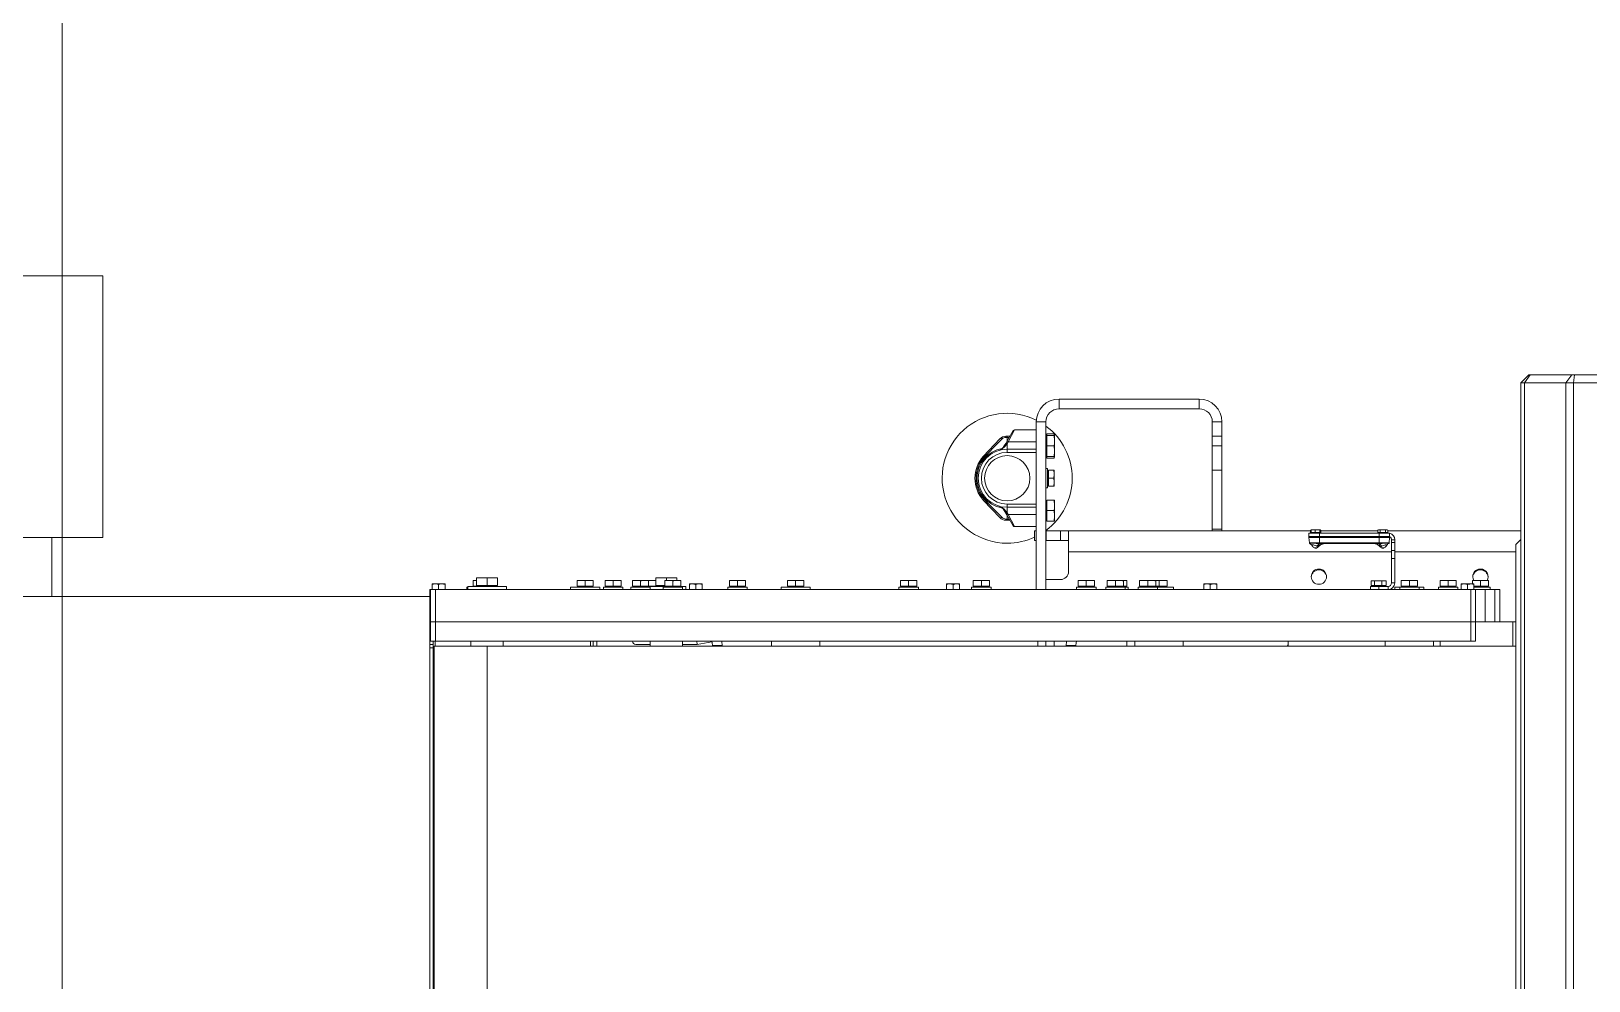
# Model space of a CAD drawing. Header units: millimetres. Extents: x -187347 to 135007, y -6415 to 292048.
# Drawn here: x -56959 to -55995, y 21871 to 22459 of the extents above; entities that cross this region are included whole.
import ezdxf

# ---------------------------------------------------------------- set-up
doc = ezdxf.new("R2010")
doc.units = ezdxf.units.MM
doc.header["$LTSCALE"] = 100
doc.linetypes.add('Z_LINE-CNTR', pattern=[17, 12, -2, 1, -2])
doc.layers.get('0').update_dxf_attribs({"lineweight": 18})
doc.layers.add('Layout Kromeka', color=1, linetype='Continuous', lineweight=5)
doc.layers.add('S-GRID', color=7, linetype='Continuous', lineweight=5)
doc.layers.add('Layout Multivac', color=2, linetype='Continuous')

# ---------------------------------------------------------------- blocks, each defined once
blk = doc.blocks.new('I319 MD_left to right')
at = {"color": 0, "linetype": 'Continuous', "lineweight": 18}
for p, q in [((1828.77, 2855.02), (1823.77, 2850.02)), ((1826.11, 2850.02), (1829.65, 2855.02)), ((1828.77, 2855.02), (1829.65, 2855.02)), ((1829.65, 2855.02), (1855.27, 2855.02)), ((1851.74, 2850.02), (1855.27, 2855.02)), ((1855.27, 2855.02), (1857.03, 2855.02)), ((1856.43, 2850.02), (1857.03, 2855.02)), ((1857.03, 2855.02), (1998.41, 2855.02)), ((1823.77, 1945.02), (1823.77, 2850.02)), ((1826.11, 2850.02), (1823.77, 2850.02)), ((1826.11, 2850.02), (1826.11, 1945.02)), ((1851.74, 2850.02), (1826.11, 2850.02)), ((1856.43, 2850.02), (1851.74, 2850.02)), ((1851.74, 1945.02), (1851.74, 2850.02)), ((1856.43, 2850.02), (1856.43, 1945.02)), ((1997.8, 2850.02), (1856.43, 2850.02)), ((1537.87, 2834.04), (1537.87, 2840.04)), ((1537.87, 2840.04), (1624.67, 2840.04)), ((1624.67, 2834.04), (1624.67, 2840.04)), ((1529.77, 2825.94), (1523.77, 2825.94)), ((1523.77, 2722.04), (1523.77, 2825.94)), ((1529.77, 2722.04), (1529.77, 2825.94)), ((1537.87, 2834.04), (1624.67, 2834.04)), ((1632.77, 2825.94), (1638.77, 2825.94)), ((1632.77, 2825.94), (1632.77, 2817.04)), ((1638.77, 2825.94), (1638.77, 2817.04)), ((1505.77, 2816.33), (1504.89, 2816.33)), ((1504.93, 2817.04), (1505.77, 2817.04)), ((1505.58, 2813.79), (1509.48, 2820.54)), ((1505.77, 2816.33), (1505.77, 2817.04)), ((1505.77, 2817.04), (1507.46, 2817.04)), ((1505.77, 2814.11), (1505.77, 2816.33)), ((1507.05, 2816.33), (1505.77, 2816.33)), ((1510.35, 2821.04), (1506.45, 2813.54)), ((1523.77, 2821.04), (1510.35, 2821.04)), ((1530.37, 2816.86), (1529.77, 2816.86)), ((1530.37, 2817.54), (1530.37, 2818.55)), ((1534.8, 2818.55), (1530.37, 2818.55)), ((1530.37, 2811.04), (1530.37, 2817.54)), ((1534.8, 2817.54), (1530.37, 2817.54)), ((1535.07, 2817.54), (1534.8, 2818.55)), ((1534.8, 2818.55), (1534.94, 2817.54)), ((1534.8, 2817.54), (1535.07, 2814.29)), ((1535.07, 2817.54), (1534.8, 2817.54)), ((1535.07, 2814.29), (1535.07, 2817.54)), ((1632.77, 2817.04), (1638.77, 2817.04)), ((1632.77, 2811.04), (1632.77, 2817.04)), ((1638.77, 2817.04), (1638.77, 2811.04)), ((1491.2, 2804.75), (1501.29, 2815.47)), ((1503.97, 2811), (1504.9, 2812.61)), ((1505.77, 2812.53), (1504.82, 2811.15)), ((1504.9, 2812.61), (1505.58, 2813.79)), ((1506.45, 2813.54), (1505.77, 2812.53)), ((1505.77, 2809.04), (1505.77, 2812.53)), ((1505.77, 2809.04), (1505.77, 2807.04)), ((1505.77, 2809.04), (1523.77, 2809.04)), ((1523.77, 2807.04), (1505.77, 2807.04)), ((1506.45, 2813.54), (1523.77, 2813.54)), ((1534.8, 2811.04), (1530.37, 2811.04)), ((1530.37, 2804.54), (1530.37, 2811.04)), ((1534.8, 2811.04), (1535.07, 2807.79)), ((1535.07, 2807.79), (1534.8, 2804.54)), ((1535.07, 2807.79), (1535.07, 2814.29)), ((1535.07, 2804.54), (1535.07, 2807.79)), ((1638.77, 2811.04), (1632.77, 2811.04)), ((1632.77, 2796.04), (1632.77, 2811.04)), ((1638.77, 2796.04), (1638.77, 2811.04)), ((1491.72, 2804.26), (1491.2, 2804.75)), ((1529.77, 2805.23), (1530.37, 2805.23)), ((1530.77, 2797.04), (1529.77, 2797.04)), ((1530.37, 2803.54), (1530.37, 2804.54)), ((1534.8, 2804.54), (1530.37, 2804.54)), ((1534.8, 2803.54), (1530.37, 2803.54)), ((1530.77, 2797.04), (1530.77, 2785.04)), ((1534.8, 2803.54), (1535.07, 2804.54)), ((1534.94, 2804.54), (1534.8, 2803.54)), ((1534.8, 2804.54), (1535.07, 2804.54)), ((1531.37, 2795.48), (1530.77, 2795.48)), ((1534.56, 2796.04), (1531.37, 2796.04)), ((1531.37, 2791.04), (1531.37, 2796.04)), ((1534.56, 2791.04), (1531.37, 2791.04)), ((1531.37, 2786.04), (1531.37, 2791.04)), ((1534.56, 2796.04), (1534.77, 2793.54)), ((1534.77, 2796.04), (1534.56, 2796.04)), ((1534.77, 2793.54), (1534.56, 2791.04)), ((1534.56, 2791.04), (1534.77, 2788.54)), ((1534.77, 2788.54), (1534.56, 2786.04)), ((1534.77, 2793.54), (1534.77, 2796.04)), ((1534.77, 2788.54), (1534.77, 2793.54)), ((1534.77, 2786.04), (1534.77, 2788.54)), ((1632.77, 2796.04), (1638.77, 2796.04)), ((1632.77, 2759.54), (1632.77, 2796.04)), ((1638.77, 2759.54), (1638.77, 2796.04)), ((1491.72, 2777.83), (1491.2, 2777.34)), ((1529.77, 2785.04), (1530.77, 2785.04)), ((1530.37, 2771.04), (1530.37, 2777.54)), ((1534.8, 2777.54), (1530.37, 2777.54)), ((1530.77, 2786.6), (1531.37, 2786.6)), ((1534.56, 2786.04), (1531.37, 2786.04)), ((1534.56, 2786.04), (1534.77, 2786.04)), ((1534.8, 2777.54), (1535.07, 2774.29)), ((1535.07, 2777.54), (1534.8, 2777.54)), ((1535.07, 2774.29), (1535.07, 2777.54)), ((1501.29, 2766.62), (1491.2, 2777.34)), ((1504.9, 2769.47), (1503.97, 2771.08)), ((1504.82, 2770.94), (1505.77, 2769.55)), ((1505.58, 2768.29), (1504.9, 2769.47)), ((1509.48, 2761.54), (1505.58, 2768.29)), ((1505.77, 2775.04), (1523.77, 2775.04)), ((1505.77, 2773.04), (1505.77, 2775.04)), ((1523.77, 2773.04), (1505.77, 2773.04)), ((1505.77, 2769.55), (1505.77, 2773.04)), ((1505.77, 2769.55), (1506.45, 2768.54)), ((1505.77, 2767.97), (1505.77, 2765.76)), ((1523.77, 2768.54), (1506.45, 2768.54)), ((1506.45, 2768.54), (1510.35, 2761.04)), ((1530.37, 2776.86), (1529.77, 2776.86)), ((1534.8, 2771.04), (1530.37, 2771.04)), ((1530.37, 2764.54), (1530.37, 2771.04)), ((1534.8, 2771.04), (1535.07, 2767.79)), ((1535.07, 2767.79), (1535.07, 2774.29)), ((1504.89, 2765.76), (1505.77, 2765.76)), ((1505.77, 2765.04), (1504.93, 2765.04)), ((1505.77, 2765.76), (1505.77, 2765.04)), ((1505.77, 2765.76), (1507.05, 2765.76)), ((1507.46, 2765.04), (1505.77, 2765.04)), ((1510.35, 2761.04), (1523.77, 2761.04)), ((1522.77, 2758.54), (1522.77, 2752.54)), ((1522.77, 2758.54), (1523.77, 2758.54)), ((1529.77, 2765.23), (1530.37, 2765.23)), ((1529.77, 2758.54), (1529.97, 2758.54)), ((1529.97, 2758.54), (1529.97, 2752.54)), ((1529.97, 2758.54), (1538.77, 2758.54)), ((1534.8, 2764.54), (1530.37, 2764.54)), ((1535.07, 2767.79), (1534.8, 2764.54)), ((1534.8, 2764.54), (1535.07, 2764.54)), ((1535.07, 2764.54), (1535.07, 2767.79)), ((1538.77, 2758.54), (1538.77, 2752.54)), ((1538.77, 2758.54), (1543.77, 2758.54)), ((1543.77, 2758.54), (1693.65, 2758.54)), ((1543.77, 2758.54), (1543.77, 2745.4)), ((1632.77, 2759.54), (1638.77, 2759.54)), ((1632.77, 2758.54), (1632.77, 2759.54)), ((1638.77, 2759.54), (1638.77, 2758.54)), ((1694.07, 2759.04), (1693.64, 2758.93)), ((1693.65, 2758.93), (1693.99, 2758.98)), ((1693.65, 2758.93), (1693.65, 2757.44)), ((1693.92, 2758.93), (1695.21, 2759.04)), ((1694.08, 2759.04), (1693.92, 2758.93)), ((1693.92, 2758.93), (1693.92, 2757.44)), ((1695.21, 2759.04), (1694.07, 2759.04)), ((1695.21, 2759.04), (1696.5, 2758.93)), ((1697.95, 2759.04), (1695.21, 2759.04)), ((1696.5, 2758.93), (1696.5, 2757.44)), ((1697.95, 2759.04), (1699.4, 2758.93)), ((1699.56, 2759.04), (1697.95, 2759.04)), ((1699.4, 2758.93), (1699.56, 2759.04)), ((1699.4, 2758.93), (1699.4, 2757.44)), ((1699.56, 2759.04), (1699.72, 2758.93)), ((1700, 2758.93), (1699.57, 2759.04)), ((1699.72, 2758.93), (1699.72, 2757.44)), ((1699.99, 2758.93), (1699.99, 2757.44)), ((1699.99, 2758.54), (1735.15, 2758.54)), ((1735.57, 2759.04), (1735.14, 2758.93)), ((1735.15, 2758.93), (1735.97, 2759.04)), ((1735.15, 2758.93), (1735.15, 2757.44)), ((1735.97, 2759.04), (1735.57, 2759.04)), ((1735.97, 2759.04), (1736.79, 2758.93)), ((1738.38, 2759.04), (1735.97, 2759.04)), ((1736.79, 2758.93), (1736.79, 2757.44)), ((1738.38, 2759.04), (1739.97, 2758.93)), ((1740.73, 2759.04), (1738.38, 2759.04)), ((1739.97, 2758.93), (1740.73, 2759.04)), ((1739.97, 2758.93), (1739.97, 2757.44)), ((1740.73, 2759.04), (1741.49, 2758.93)), ((1741.07, 2759.04), (1740.73, 2759.04)), ((1741.5, 2758.93), (1741.07, 2759.04)), ((1741.49, 2758.93), (1741.49, 2757.44)), ((1741.49, 2758.54), (1823.77, 2758.54)), ((1522.77, 2752.54), (1523.77, 2752.54)), ((1529.77, 2752.54), (1529.97, 2752.54)), ((1529.97, 2752.54), (1538.77, 2752.54)), ((1538.77, 2752.54), (1543.77, 2752.54)), ((1692.57, 2755.04), (1692.57, 2757.04)), ((1692.57, 2757.04), (1699.07, 2757.04)), ((1692.57, 2754.54), (1692.57, 2755.04)), ((1699.07, 2755.04), (1692.57, 2755.04)), ((1699.07, 2754.54), (1692.57, 2754.54)), ((1699.07, 2754.32), (1692.59, 2754.32)), ((1692.88, 2751), (1692.59, 2754.32)), ((1692.88, 2751), (1699.07, 2751)), ((1693.26, 2750.55), (1693.16, 2750.59)), ((1693.92, 2757.44), (1693.65, 2757.44)), ((1696.5, 2757.44), (1693.92, 2757.44)), ((1694.54, 2757.44), (1694.54, 2757.04)), ((1699.4, 2757.44), (1696.5, 2757.44)), ((1698.58, 2748.73), (1698.34, 2748.73)), ((1699.07, 2757.04), (1699.07, 2755.04)), ((1736.07, 2757.04), (1699.07, 2757.04)), ((1699.07, 2754.54), (1699.07, 2755.04)), ((1736.07, 2755.04), (1699.07, 2755.04)), ((1699.07, 2754.54), (1699.07, 2754.32)), ((1736.07, 2754.54), (1699.07, 2754.54)), ((1736.07, 2754.32), (1699.07, 2754.32)), ((1699.07, 2751), (1699.07, 2754.32)), ((1699.07, 2751), (1736.07, 2751)), ((1699.07, 2751), (1699.07, 2750.59)), ((1699.11, 2757.04), (1699.11, 2757.44)), ((1699.72, 2757.44), (1699.4, 2757.44)), ((1699.99, 2757.44), (1699.72, 2757.44)), ((1733.48, 2750.54), (1701.66, 2750.54)), ((1736.79, 2757.44), (1735.15, 2757.44)), ((1736.04, 2757.44), (1736.04, 2757.04)), ((1736.07, 2755.04), (1736.07, 2757.04)), ((1736.07, 2757.04), (1742.57, 2757.04)), ((1736.07, 2754.54), (1736.07, 2755.04)), ((1742.57, 2755.04), (1736.07, 2755.04)), ((1736.07, 2754.54), (1736.07, 2754.32)), ((1742.57, 2754.54), (1736.07, 2754.54)), ((1742.55, 2754.32), (1736.07, 2754.32)), ((1736.07, 2754.32), (1736.07, 2751)), ((1736.07, 2751), (1742.26, 2751)), ((1736.07, 2751), (1736.07, 2750.59)), ((1736.8, 2748.73), (1736.56, 2748.73)), ((1739.97, 2757.44), (1736.79, 2757.44)), ((1741.49, 2757.44), (1739.97, 2757.44)), ((1740.61, 2757.04), (1740.61, 2757.44)), ((1742.55, 2754.32), (1742.26, 2751)), ((1742.57, 2757.04), (1742.57, 2755.04)), ((1742.57, 2754.54), (1742.57, 2755.04)), ((1743.77, 2752.84), (1745.77, 2752.84)), ((1743.77, 2752.84), (1743.77, 2751.24)), ((1743.77, 2751.24), (1745.77, 2751.24)), ((1743.77, 2746.24), (1743.77, 2751.24)), ((1745.77, 2752.84), (1745.77, 2751.24)), ((1745.77, 2751.24), (1745.77, 2746.24)), ((1823.77, 2753.02), (1820.77, 2750.02)), ((1820.77, 2130.02), (1820.77, 2750.02)), ((1543.77, 2745.4), (1543.77, 2733.24)), ((1543.77, 2745.4), (1743.77, 2745.4)), ((1696.2, 2747.9), (1696.45, 2747.81)), ((1696.2, 2747.9), (1697.44, 2747.9)), ((1696.45, 2747.81), (1697.19, 2747.81)), ((1697.19, 2747.81), (1697.44, 2747.9)), ((1737.7, 2747.9), (1737.95, 2747.81)), ((1737.7, 2747.9), (1738.32, 2747.9)), ((1737.95, 2747.81), (1738.32, 2747.81)), ((1738.32, 2747.9), (1738.94, 2747.9)), ((1738.32, 2747.81), (1738.69, 2747.81)), ((1738.69, 2747.81), (1738.94, 2747.9)), ((1745.77, 2746.24), (1743.77, 2746.24)), ((1743.77, 2741.24), (1743.77, 2746.24)), ((1745.77, 2741.24), (1743.77, 2741.24)), ((1743.77, 2741.24), (1743.77, 2726.24)), ((1745.77, 2746.24), (1745.77, 2741.24)), ((1745.77, 2745.4), (1820.77, 2745.4)), ((1745.77, 2726.24), (1745.77, 2741.24)), ((1177.27, 2729.07), (1180.52, 2729.34)), ((1177.27, 2729.34), (1177.27, 2729.07)), ((1180.52, 2729.34), (1177.27, 2729.34)), ((1180.52, 2729.34), (1183.77, 2729.07)), ((1187.02, 2729.34), (1180.52, 2729.34)), ((1183.77, 2729.07), (1187.02, 2729.34)), ((1187.02, 2729.34), (1190.27, 2729.07)), ((1190.27, 2729.34), (1187.02, 2729.34)), ((1190.27, 2729.07), (1190.27, 2729.34)), ((1288.27, 2729.07), (1291.52, 2729.34)), ((1288.27, 2729.34), (1288.27, 2729.07)), ((1291.52, 2729.34), (1288.27, 2729.34)), ((1291.52, 2729.34), (1294.77, 2729.07)), ((1298.02, 2729.34), (1291.52, 2729.34)), ((1294.77, 2729.07), (1298.02, 2729.34)), ((1298.02, 2729.34), (1301.27, 2729.07)), ((1301.27, 2729.34), (1298.02, 2729.34)), ((1301.27, 2729.07), (1301.27, 2729.34)), ((1148.35, 2722.04), (1148.77, 2722.04)), ((1148.35, 2720.04), (1148.35, 2722.04)), ((1148.35, 2720.04), (1148.35, 2702.04)), ((1148.77, 2720.04), (1148.35, 2720.04)), ((1148.77, 2702.04), (1148.77, 2722.04)), ((1148.77, 2722.04), (1151.77, 2722.04)), ((1149.77, 2725.18), (1149.77, 2725.54)), ((1151.77, 2725.54), (1149.77, 2725.54)), ((1149.77, 2722.19), (1149.77, 2725.18)), ((1153.77, 2722.19), (1149.77, 2722.19)), ((1150.33, 2722.19), (1150.33, 2722.04)), ((1153.77, 2725.18), (1151.77, 2725.54)), ((1155.77, 2725.54), (1151.77, 2725.54)), ((1151.77, 2722.04), (1151.77, 2702.04)), ((1792.77, 2722.04), (1151.77, 2722.04)), ((1153.77, 2722.19), (1153.77, 2725.18)), ((1157.77, 2722.19), (1153.77, 2722.19)), ((1157.77, 2725.18), (1155.77, 2725.54)), ((1157.77, 2725.54), (1155.77, 2725.54)), ((1157.21, 2722.04), (1157.21, 2722.19)), ((1157.77, 2725.54), (1157.77, 2725.18)), ((1157.77, 2722.19), (1157.77, 2725.18)), ((1171.19, 2723.64), (1171.19, 2722.04)), ((1171.77, 2723.64), (1171.19, 2723.64)), ((1171.77, 2724.04), (1171.77, 2722.04)), ((1195.77, 2724.04), (1171.77, 2724.04)), ((1175.19, 2727.64), (1175.19, 2727.43)), ((1177.27, 2727.64), (1175.19, 2727.64)), ((1175.19, 2727.43), (1177.27, 2727.61)), ((1175.19, 2727.43), (1175.19, 2724.24)), ((1177.96, 2724.24), (1175.19, 2724.24)), ((1175.75, 2724.24), (1175.75, 2724.04)), ((1177.27, 2729.07), (1177.27, 2724.64)), ((1183.77, 2724.64), (1177.27, 2724.64)), ((1177.96, 2724.64), (1177.96, 2724.04)), ((1183.77, 2729.07), (1183.77, 2724.64)), ((1190.27, 2724.64), (1183.77, 2724.64)), ((1189.59, 2724.04), (1189.59, 2724.64)), ((1190.27, 2729.07), (1190.27, 2724.64)), ((1195.77, 2722.04), (1195.77, 2724.04)), ((1235.47, 2723.64), (1235.47, 2722.04)), ((1253.47, 2723.64), (1235.47, 2723.64)), ((1239.47, 2727.43), (1241.97, 2727.64)), ((1239.47, 2727.64), (1239.47, 2727.43)), ((1241.97, 2727.64), (1239.47, 2727.64)), ((1239.47, 2727.43), (1239.47, 2724.24)), ((1244.47, 2724.24), (1239.47, 2724.24)), ((1240.03, 2724.24), (1240.03, 2723.64)), ((1241.97, 2727.64), (1244.47, 2727.43)), ((1246.97, 2727.64), (1241.97, 2727.64)), ((1244.47, 2727.43), (1246.97, 2727.64)), ((1244.47, 2727.43), (1244.47, 2724.24)), ((1249.47, 2724.24), (1244.47, 2724.24)), ((1246.97, 2727.64), (1249.47, 2727.43)), ((1249.47, 2727.64), (1246.97, 2727.64)), ((1248.91, 2723.64), (1248.91, 2724.24)), ((1249.47, 2727.43), (1249.47, 2727.64)), ((1249.47, 2727.43), (1249.47, 2724.24)), ((1253.47, 2722.04), (1253.47, 2723.64)), ((1255.77, 2723.64), (1255.77, 2722.04)), ((1255.77, 2723.64), (1267.77, 2723.64)), ((1256.77, 2727.43), (1259.27, 2727.64)), ((1256.77, 2727.64), (1256.77, 2727.43)), ((1259.27, 2727.64), (1256.77, 2727.64)), ((1256.77, 2727.43), (1256.77, 2724.24)), ((1261.77, 2724.24), (1256.77, 2724.24)), ((1257.33, 2724.24), (1257.33, 2723.64)), ((1259.27, 2727.64), (1261.77, 2727.43)), ((1264.27, 2727.64), (1259.27, 2727.64)), ((1261.77, 2727.43), (1264.27, 2727.64)), ((1261.77, 2727.43), (1261.77, 2724.24)), ((1266.77, 2724.24), (1261.77, 2724.24)), ((1264.27, 2727.64), (1266.77, 2727.43)), ((1266.77, 2727.64), (1264.27, 2727.64)), ((1266.21, 2723.64), (1266.21, 2724.24)), ((1266.77, 2727.43), (1266.77, 2727.64)), ((1266.77, 2727.43), (1266.77, 2724.24)), ((1267.77, 2722.04), (1267.77, 2723.64)), ((1272.77, 2723.64), (1272.77, 2722.04)), ((1272.77, 2723.64), (1284.77, 2723.64)), ((1273.77, 2727.43), (1276.27, 2727.64)), ((1273.77, 2727.64), (1273.77, 2727.43)), ((1276.27, 2727.64), (1273.77, 2727.64)), ((1273.77, 2727.43), (1273.77, 2724.24)), ((1278.77, 2724.24), (1273.77, 2724.24)), ((1274.33, 2724.24), (1274.33, 2723.64)), ((1276.27, 2727.64), (1278.77, 2727.43)), ((1281.27, 2727.64), (1276.27, 2727.64)), ((1278.77, 2727.43), (1278.77, 2724.24)), ((1283.77, 2724.24), (1278.77, 2724.24)), ((1281.27, 2727.64), (1283.77, 2727.43)), ((1283.77, 2727.64), (1281.27, 2727.64)), ((1283.21, 2723.64), (1283.21, 2724.24)), ((1294.33, 2724.04), (1283.21, 2724.04)), ((1283.77, 2727.43), (1286.27, 2727.64)), ((1286.27, 2727.64), (1283.77, 2727.64)), ((1283.77, 2727.43), (1283.77, 2727.64)), ((1283.77, 2727.43), (1283.77, 2724.24)), ((1288.77, 2724.24), (1283.77, 2724.24)), ((1284.33, 2724.24), (1284.33, 2724.04)), ((1284.77, 2722.04), (1284.77, 2723.64)), ((1286.27, 2727.64), (1288.27, 2727.48)), ((1288.27, 2727.64), (1286.27, 2727.64)), ((1288.27, 2729.07), (1288.27, 2724.64)), ((1293.77, 2724.64), (1288.27, 2724.64)), ((1288.77, 2724.64), (1288.77, 2724.24)), ((1288.96, 2724.24), (1288.77, 2724.24)), ((1288.96, 2724.64), (1288.96, 2724.04)), ((1292.77, 2723.64), (1292.77, 2722.04)), ((1292.77, 2723.64), (1304.77, 2723.64)), ((1293.77, 2727.43), (1296.27, 2727.64)), ((1293.77, 2727.64), (1293.77, 2727.43)), ((1296.27, 2727.64), (1293.77, 2727.64)), ((1293.77, 2727.43), (1293.77, 2724.24)), ((1298.77, 2724.24), (1293.77, 2724.24)), ((1294.33, 2724.24), (1294.33, 2723.64)), ((1294.77, 2729.07), (1294.77, 2727.64)), ((1296.27, 2727.64), (1298.77, 2727.43)), ((1301.27, 2727.64), (1296.27, 2727.64)), ((1298.77, 2727.43), (1298.77, 2724.24)), ((1303.77, 2724.24), (1298.77, 2724.24)), ((1301.27, 2729.07), (1301.27, 2727.64)), ((1301.27, 2727.64), (1303.77, 2727.43)), ((1303.77, 2727.64), (1301.27, 2727.64)), ((1303.21, 2723.64), (1303.21, 2724.24)), ((1306.77, 2724.04), (1303.21, 2724.04)), ((1303.77, 2727.43), (1303.77, 2727.64)), ((1303.77, 2727.43), (1303.77, 2724.24)), ((1304.77, 2722.04), (1304.77, 2723.64)), ((1306.77, 2722.04), (1306.77, 2724.04)), ((1309.02, 2725.18), (1309.02, 2725.54)), ((1309.02, 2725.54), (1311.02, 2725.54)), ((1309.02, 2722.19), (1309.02, 2725.18)), ((1313.02, 2722.19), (1309.02, 2722.19)), ((1309.58, 2722.19), (1309.58, 2722.04)), ((1315.02, 2725.54), (1311.02, 2725.54)), ((1313.02, 2722.19), (1313.02, 2725.18)), ((1317.02, 2722.19), (1313.02, 2722.19)), ((1317.02, 2725.18), (1315.02, 2725.54)), ((1317.02, 2725.54), (1315.02, 2725.54)), ((1316.46, 2722.04), (1316.46, 2722.19)), ((1317.02, 2725.54), (1317.02, 2725.18)), ((1317.02, 2722.19), (1317.02, 2725.18)), ((1332.77, 2723.64), (1332.77, 2722.04)), ((1332.77, 2723.64), (1344.77, 2723.64)), ((1333.77, 2727.43), (1336.27, 2727.64)), ((1333.77, 2727.64), (1333.77, 2727.43)), ((1336.27, 2727.64), (1333.77, 2727.64)), ((1333.77, 2727.43), (1333.77, 2724.24)), ((1338.77, 2724.24), (1333.77, 2724.24)), ((1334.33, 2724.24), (1334.33, 2723.64)), ((1341.27, 2727.64), (1336.27, 2727.64)), ((1336.27, 2727.64), (1338.77, 2727.43)), ((1338.77, 2727.43), (1341.27, 2727.64)), ((1338.77, 2727.43), (1338.77, 2724.24)), ((1343.77, 2724.24), (1338.77, 2724.24)), ((1341.27, 2727.64), (1343.77, 2727.43)), ((1343.77, 2727.64), (1341.27, 2727.64)), ((1343.21, 2723.64), (1343.21, 2724.24)), ((1343.77, 2727.43), (1343.77, 2727.64)), ((1343.77, 2727.43), (1343.77, 2724.24)), ((1344.77, 2722.04), (1344.77, 2723.64)), ((1365.77, 2723.64), (1365.77, 2722.04)), ((1383.77, 2723.64), (1365.77, 2723.64)), ((1369.77, 2727.43), (1372.27, 2727.64)), ((1369.77, 2727.64), (1369.77, 2727.43)), ((1372.27, 2727.64), (1369.77, 2727.64)), ((1369.77, 2727.43), (1369.77, 2724.24)), ((1374.77, 2724.24), (1369.77, 2724.24)), ((1370.33, 2724.24), (1370.33, 2723.64)), ((1377.27, 2727.64), (1372.27, 2727.64)), ((1372.27, 2727.64), (1374.77, 2727.43)), ((1374.77, 2727.43), (1377.27, 2727.64)), ((1374.77, 2727.43), (1374.77, 2724.24)), ((1379.77, 2724.24), (1374.77, 2724.24)), ((1377.27, 2727.64), (1379.77, 2727.43)), ((1379.77, 2727.64), (1377.27, 2727.64)), ((1379.21, 2723.64), (1379.21, 2724.24)), ((1379.77, 2727.43), (1379.77, 2727.64)), ((1379.77, 2727.43), (1379.77, 2724.24)), ((1383.77, 2722.04), (1383.77, 2723.64)), ((1438.77, 2723.64), (1438.77, 2722.04)), ((1438.77, 2723.64), (1450.77, 2723.64)), ((1439.77, 2727.43), (1442.27, 2727.64)), ((1439.77, 2727.64), (1439.77, 2727.43)), ((1442.27, 2727.64), (1439.77, 2727.64)), ((1439.77, 2727.43), (1439.77, 2724.24)), ((1444.77, 2724.24), (1439.77, 2724.24)), ((1440.33, 2724.24), (1440.33, 2723.64)), ((1442.27, 2727.64), (1444.77, 2727.43)), ((1447.27, 2727.64), (1442.27, 2727.64)), ((1444.77, 2727.43), (1447.27, 2727.64)), ((1444.77, 2727.43), (1444.77, 2724.24)), ((1449.77, 2724.24), (1444.77, 2724.24)), ((1447.27, 2727.64), (1449.77, 2727.43)), ((1449.77, 2727.64), (1447.27, 2727.64)), ((1449.21, 2723.64), (1449.21, 2724.24)), ((1449.77, 2727.43), (1449.77, 2727.64)), ((1449.77, 2727.43), (1449.77, 2724.24)), ((1450.77, 2722.04), (1450.77, 2723.64)), ((1468.27, 2725.18), (1468.27, 2725.54)), ((1470.27, 2725.54), (1468.27, 2725.54)), ((1468.27, 2722.19), (1468.27, 2725.18)), ((1472.27, 2722.19), (1468.27, 2722.19)), ((1468.83, 2722.19), (1468.83, 2722.04)), ((1472.27, 2725.18), (1470.27, 2725.54)), ((1474.27, 2725.54), (1470.27, 2725.54)), ((1472.27, 2722.19), (1472.27, 2725.18)), ((1476.27, 2722.19), (1472.27, 2722.19)), ((1476.27, 2725.54), (1474.27, 2725.54)), ((1475.71, 2722.04), (1475.71, 2722.19)), ((1476.27, 2725.54), (1476.27, 2725.18)), ((1476.27, 2722.19), (1476.27, 2725.18)), ((1483.77, 2723.64), (1483.77, 2722.04)), ((1483.77, 2723.64), (1495.77, 2723.64)), ((1484.77, 2727.43), (1487.27, 2727.64)), ((1484.77, 2727.64), (1484.77, 2727.43)), ((1487.27, 2727.64), (1484.77, 2727.64)), ((1484.77, 2727.43), (1484.77, 2724.24)), ((1489.77, 2724.24), (1484.77, 2724.24)), ((1485.33, 2724.24), (1485.33, 2723.64)), ((1487.27, 2727.64), (1489.77, 2727.43)), ((1492.27, 2727.64), (1487.27, 2727.64)), ((1489.77, 2727.43), (1492.27, 2727.64)), ((1489.77, 2727.43), (1489.77, 2724.24)), ((1494.77, 2724.24), (1489.77, 2724.24)), ((1492.27, 2727.64), (1494.77, 2727.43)), ((1494.77, 2727.64), (1492.27, 2727.64)), ((1494.21, 2723.64), (1494.21, 2724.24)), ((1494.77, 2727.43), (1494.77, 2727.64)), ((1494.77, 2727.43), (1494.77, 2724.24)), ((1495.77, 2722.04), (1495.77, 2723.64)), ((1538.77, 2728.26), (1529.97, 2728.26)), ((1548.77, 2723.64), (1548.77, 2722.04)), ((1548.77, 2723.64), (1560.77, 2723.64)), ((1549.77, 2727.43), (1552.27, 2727.64)), ((1549.77, 2727.64), (1549.77, 2727.43)), ((1552.27, 2727.64), (1549.77, 2727.64)), ((1549.77, 2727.43), (1549.77, 2724.24)), ((1554.77, 2724.24), (1549.77, 2724.24)), ((1550.33, 2724.24), (1550.33, 2723.64)), ((1552.27, 2727.64), (1554.77, 2727.43)), ((1557.27, 2727.64), (1552.27, 2727.64)), ((1554.77, 2727.43), (1557.27, 2727.64)), ((1554.77, 2727.43), (1554.77, 2724.24)), ((1559.77, 2724.24), (1554.77, 2724.24)), ((1557.27, 2727.64), (1559.77, 2727.43)), ((1559.77, 2727.64), (1557.27, 2727.64)), ((1559.21, 2723.64), (1559.21, 2724.24)), ((1559.77, 2727.43), (1559.77, 2727.64)), ((1559.77, 2727.43), (1559.77, 2724.24)), ((1560.77, 2722.04), (1560.77, 2723.64)), ((1566.77, 2723.64), (1566.77, 2722.04)), ((1566.77, 2723.64), (1578.77, 2723.64)), ((1567.77, 2727.43), (1570.27, 2727.64)), ((1567.77, 2727.64), (1567.77, 2727.43)), ((1570.27, 2727.64), (1567.77, 2727.64)), ((1567.77, 2727.43), (1567.77, 2724.24)), ((1572.77, 2724.24), (1567.77, 2724.24)), ((1568.33, 2724.24), (1568.33, 2723.64)), ((1570.27, 2727.64), (1572.77, 2727.43)), ((1575.27, 2727.64), (1570.27, 2727.64)), ((1572.77, 2727.43), (1575.27, 2727.64)), ((1572.77, 2727.43), (1572.77, 2724.24)), ((1577.77, 2724.24), (1572.77, 2724.24)), ((1577.77, 2727.64), (1575.27, 2727.64)), ((1577.21, 2723.64), (1577.21, 2724.24)), ((1577.77, 2727.43), (1577.77, 2727.64)), ((1577.77, 2727.6), (1579.77, 2727.43)), ((1577.77, 2727.43), (1577.77, 2724.24)), ((1579.77, 2724.24), (1577.77, 2724.24)), ((1579.77, 2727.64), (1577.79, 2727.64)), ((1578.77, 2722.04), (1578.77, 2723.64)), ((1578.77, 2723.64), (1580.77, 2723.64)), ((1579.21, 2723.64), (1579.21, 2724.24)), ((1579.77, 2727.43), (1579.77, 2727.64)), ((1579.77, 2727.43), (1579.77, 2724.24)), ((1580.77, 2722.04), (1580.77, 2723.64)), ((1586.77, 2723.64), (1586.77, 2722.04)), ((1586.77, 2723.64), (1598.77, 2723.64)), ((1587.77, 2727.43), (1590.27, 2727.64)), ((1587.77, 2727.64), (1587.77, 2727.43)), ((1590.27, 2727.64), (1587.77, 2727.64)), ((1587.77, 2727.43), (1587.77, 2724.24)), ((1592.77, 2724.24), (1587.77, 2724.24)), ((1588.33, 2724.24), (1588.33, 2723.64)), ((1590.27, 2727.64), (1592.77, 2727.43)), ((1595.27, 2727.64), (1590.27, 2727.64)), ((1592.77, 2727.43), (1595.27, 2727.64)), ((1592.77, 2727.43), (1592.77, 2724.24)), ((1597.77, 2724.24), (1592.77, 2724.24)), ((1597.77, 2727.64), (1595.27, 2727.64)), ((1597.21, 2723.64), (1597.21, 2724.24)), ((1602.27, 2727.64), (1597.76, 2727.64)), ((1597.77, 2727.43), (1597.77, 2727.64)), ((1597.77, 2727.6), (1599.77, 2727.43)), ((1597.77, 2727.43), (1597.77, 2724.24)), ((1599.77, 2724.24), (1597.77, 2724.24)), ((1598.77, 2722.04), (1598.77, 2723.64)), ((1608.77, 2723.64), (1598.77, 2723.64)), ((1599.77, 2727.43), (1602.27, 2727.64)), ((1599.77, 2727.43), (1599.77, 2724.24)), ((1604.77, 2724.24), (1599.77, 2724.24)), ((1602.27, 2727.64), (1604.77, 2727.43)), ((1604.77, 2727.64), (1602.27, 2727.64)), ((1604.21, 2723.64), (1604.21, 2724.24)), ((1604.77, 2727.43), (1604.77, 2727.64)), ((1604.77, 2727.43), (1604.77, 2724.24)), ((1608.77, 2722.04), (1608.77, 2723.64)), ((1627.52, 2725.18), (1627.52, 2725.54)), ((1629.52, 2725.54), (1627.52, 2725.54)), ((1627.52, 2722.19), (1627.52, 2725.18)), ((1631.52, 2722.19), (1627.52, 2722.19)), ((1628.08, 2722.19), (1628.08, 2722.04)), ((1631.52, 2725.18), (1629.52, 2725.54)), ((1633.52, 2725.54), (1629.52, 2725.54)), ((1631.52, 2722.19), (1631.52, 2725.18)), ((1635.52, 2722.19), (1631.52, 2722.19)), ((1635.52, 2725.54), (1633.52, 2725.54)), ((1634.96, 2722.04), (1634.96, 2722.19)), ((1635.52, 2725.54), (1635.52, 2725.18)), ((1635.52, 2722.19), (1635.52, 2725.18)), ((1730.77, 2722.04), (1730.77, 2724.04)), ((1730.77, 2724.04), (1735.77, 2724.04)), ((1731.16, 2727.38), (1731.16, 2724.54)), ((1733.18, 2724.54), (1731.16, 2724.54)), ((1731.77, 2727.54), (1731.32, 2727.42)), ((1731.77, 2727.54), (1732.17, 2727.54)), ((1732.17, 2727.54), (1733.18, 2727.38)), ((1732.17, 2727.54), (1735.49, 2727.54)), ((1732.33, 2724.54), (1732.33, 2724.04)), ((1733.18, 2727.38), (1735.49, 2727.54)), ((1733.18, 2727.38), (1733.18, 2724.54)), ((1737.79, 2724.54), (1733.18, 2724.54)), ((1735.49, 2727.54), (1737.79, 2727.38)), ((1735.49, 2727.54), (1739.08, 2727.54)), ((1735.77, 2724.04), (1735.77, 2722.04)), ((1735.77, 2724.04), (1741.57, 2724.04)), ((1737.79, 2727.38), (1739.08, 2727.54)), ((1737.79, 2727.38), (1737.79, 2724.54)), ((1740.38, 2724.54), (1737.79, 2724.54)), ((1739.08, 2727.54), (1740.38, 2727.38)), ((1739.77, 2727.54), (1739.08, 2727.54)), ((1739.21, 2724.04), (1739.21, 2724.54)), ((1740.22, 2727.42), (1739.77, 2727.54)), ((1740.38, 2727.38), (1740.2, 2727.41)), ((1740.38, 2727.38), (1740.38, 2724.54)), ((1741.57, 2724.04), (1741.57, 2722.04)), ((1743.77, 2726.24), (1745.77, 2726.24)), ((1745.77, 2723.64), (1745.77, 2722.04)), ((1748.77, 2723.64), (1745.77, 2723.64)), ((1748.77, 2723.64), (1748.77, 2722.04)), ((1748.77, 2723.64), (1760.77, 2723.64)), ((1749.77, 2727.43), (1752.27, 2727.64)), ((1749.77, 2727.64), (1749.77, 2727.43)), ((1752.27, 2727.64), (1749.77, 2727.64)), ((1749.77, 2727.43), (1749.77, 2724.24)), ((1754.77, 2724.24), (1749.77, 2724.24)), ((1750.33, 2724.24), (1750.33, 2723.64)), ((1752.27, 2727.64), (1754.77, 2727.43)), ((1757.27, 2727.64), (1752.27, 2727.64)), ((1754.77, 2727.43), (1757.27, 2727.64)), ((1754.77, 2727.43), (1754.77, 2724.24)), ((1759.77, 2724.24), (1754.77, 2724.24)), ((1757.27, 2727.64), (1759.77, 2727.43)), ((1759.77, 2727.64), (1757.27, 2727.64)), ((1759.21, 2723.64), (1759.21, 2724.24)), ((1759.77, 2727.43), (1759.77, 2727.64)), ((1759.77, 2727.43), (1759.77, 2724.24)), ((1760.77, 2722.04), (1760.77, 2723.64)), ((1763.77, 2723.64), (1760.77, 2723.64)), ((1763.77, 2722.04), (1763.77, 2723.64)), ((1772.77, 2723.64), (1772.77, 2722.04)), ((1772.77, 2723.64), (1784.77, 2723.64)), ((1773.77, 2727.43), (1776.27, 2727.64)), ((1773.77, 2727.64), (1773.77, 2727.43)), ((1776.27, 2727.64), (1773.77, 2727.64)), ((1773.77, 2727.43), (1773.77, 2724.24)), ((1778.77, 2724.24), (1773.77, 2724.24)), ((1774.33, 2724.24), (1774.33, 2723.64)), ((1776.27, 2727.64), (1778.77, 2727.43)), ((1781.27, 2727.64), (1776.27, 2727.64)), ((1778.77, 2727.43), (1781.27, 2727.64)), ((1778.77, 2727.43), (1778.77, 2724.24)), ((1783.77, 2724.24), (1778.77, 2724.24)), ((1781.27, 2727.64), (1783.77, 2727.43)), ((1783.77, 2727.64), (1781.27, 2727.64)), ((1783.21, 2723.64), (1783.21, 2724.24)), ((1783.77, 2727.43), (1783.77, 2727.64)), ((1783.77, 2727.43), (1783.77, 2724.24)), ((1784.77, 2722.04), (1784.77, 2723.64)), ((1786.77, 2725.18), (1786.77, 2725.54)), ((1788.77, 2725.54), (1786.77, 2725.54)), ((1786.77, 2722.19), (1786.77, 2725.18)), ((1790.77, 2722.19), (1786.77, 2722.19)), ((1787.33, 2722.19), (1787.33, 2722.04)), ((1790.77, 2725.18), (1788.77, 2725.54)), ((1792.77, 2725.54), (1788.77, 2725.54)), ((1790.77, 2722.19), (1790.77, 2725.18)), ((1794.77, 2722.19), (1790.77, 2722.19)), ((1794.77, 2725.18), (1792.77, 2725.54)), ((1792.77, 2725.54), (1794.77, 2725.54)), ((1792.77, 2702.04), (1792.77, 2722.04)), ((1792.77, 2722.04), (1795.77, 2722.04)), ((1793.77, 2727.43), (1796.27, 2727.64)), ((1793.77, 2727.64), (1793.77, 2727.43)), ((1796.27, 2727.64), (1793.77, 2727.64)), ((1793.77, 2727.43), (1793.77, 2725.54)), ((1794.21, 2722.04), (1794.21, 2722.19)), ((1794.77, 2725.54), (1794.77, 2725.18)), ((1794.77, 2722.19), (1794.77, 2725.18)), ((1798.77, 2724.24), (1794.77, 2724.24)), ((1794.77, 2723.64), (1804.77, 2723.64)), ((1795.77, 2722.04), (1795.77, 2702.04)), ((1795.77, 2722.04), (1801.77, 2722.04)), ((1796.27, 2727.64), (1798.77, 2727.43)), ((1801.27, 2727.64), (1796.27, 2727.64)), ((1798.77, 2727.43), (1801.27, 2727.64)), ((1798.77, 2727.43), (1798.77, 2724.24)), ((1803.77, 2724.24), (1798.77, 2724.24)), ((1801.27, 2727.64), (1803.77, 2727.43)), ((1803.77, 2727.64), (1801.27, 2727.64)), ((1801.77, 2722.04), (1801.77, 2702.04)), ((1807.77, 2722.04), (1801.77, 2722.04)), ((1803.21, 2723.64), (1803.21, 2724.24)), ((1803.77, 2727.43), (1803.77, 2727.64)), ((1803.77, 2727.43), (1803.77, 2724.24)), ((1804.77, 2722.04), (1804.77, 2723.64)), ((1807.77, 2702.04), (1807.77, 2722.04)), ((1807.77, 2722.04), (1810.77, 2722.04)), ((1810.77, 2722.04), (1810.77, 2702.04)), ((1148.35, 2700.04), (1148.35, 2702.04)), ((1148.35, 2702.04), (1148.77, 2702.04)), ((1148.77, 2690.04), (1148.77, 2702.04)), ((1148.77, 2702.04), (1151.77, 2702.04)), ((1151.77, 2702.04), (1151.77, 2690.04)), ((1792.77, 2702.04), (1151.77, 2702.04)), ((1792.77, 2690.04), (1792.77, 2702.04)), ((1792.77, 2702.04), (1795.77, 2702.04)), ((1795.77, 2702.04), (1795.77, 2690.04)), ((1801.77, 2702.04), (1795.77, 2702.04)), ((1807.77, 2702.04), (1801.77, 2702.04)), ((1810.77, 2702.04), (1807.77, 2702.04)), ((1818.77, 2702.04), (1810.77, 2702.04)), ((1818.77, 2687.04), (1818.77, 2702.04)), ((1818.77, 2702.04), (1820.77, 2702.04)), ((1148.35, 2698.04), (1148.35, 2700.04)), ((1148.35, 2700.04), (1148.77, 2700.04)), ((1148.35, 2698.04), (1148.35, 2690.04)), ((1148.77, 2698.04), (1148.35, 2698.04)), ((1148.35, 2688.04), (1148.35, 2690.04)), ((1148.35, 2690.04), (1148.77, 2690.04)), ((1150.35, 2688.04), (1148.35, 2688.04)), ((1148.35, 2686.04), (1148.35, 2688.04)), ((1150.35, 2686.04), (1148.35, 2686.04)), ((1148.35, 2686.04), (1148.35, 2194.04)), ((1151.77, 2690.04), (1148.77, 2690.04)), ((1150.35, 2690.04), (1150.35, 2688.04)), ((1150.35, 2688.04), (1150.35, 2686.04)), ((1150.35, 2686.04), (1150.35, 2194.04)), ((1151.07, 2687.04), (1151.07, 2193.04)), ((1183.77, 2687.04), (1151.07, 2687.04)), ((1151.63, 2687.04), (1151.63, 2690.04)), ((1792.77, 2690.04), (1151.77, 2690.04)), ((1173.77, 2690.04), (1173.77, 2687.04)), ((1183.77, 2193.04), (1183.77, 2687.04)), ((1820.77, 2687.04), (1183.77, 2687.04)), ((1193.77, 2687.04), (1193.77, 2690.04)), ((1247.76, 2687.04), (1247.76, 2690.04)), ((1249.51, 2687.04), (1249.51, 2690.04)), ((1251.77, 2687.04), (1251.77, 2690.04)), ((1284.77, 2688.04), (1275.77, 2688.04)), ((1284.77, 2690.04), (1284.77, 2687.04)), ((1304.77, 2687.04), (1304.77, 2690.04)), ((1313.77, 2688.04), (1304.77, 2688.04)), ((1313.6, 2690.04), (1313.77, 2688.04)), ((1322.96, 2689.65), (1313.77, 2688.04)), ((1323.27, 2687.44), (1329.27, 2687.44)), ((1323.27, 2687.44), (1323.27, 2687.04)), ((1329.27, 2687.44), (1329.27, 2687.04)), ((1359.77, 2690.04), (1359.77, 2687.04)), ((1389.77, 2687.04), (1389.77, 2690.04)), ((1524.77, 2690.04), (1524.77, 2687.04)), ((1529.77, 2687.04), (1529.77, 2690.04)), ((1534.77, 2690.04), (1534.77, 2687.04)), ((1548.27, 2687.44), (1542.27, 2687.44)), ((1542.27, 2687.04), (1542.27, 2687.44)), ((1548.27, 2687.04), (1548.27, 2687.44)), ((1579.77, 2687.04), (1579.77, 2690.04)), ((1584.77, 2690.04), (1584.77, 2687.04)), ((1614.77, 2687.04), (1614.77, 2690.04)), ((1679.77, 2688.81), (1679.77, 2690.04)), ((1679.77, 2688.81), (1679.77, 2688.29)), ((1739.77, 2690.04), (1739.77, 2687.04)), ((1769.77, 2687.04), (1769.77, 2690.04)), ((1773.77, 2690.04), (1773.77, 2687.04)), ((1795.77, 2690.04), (1792.77, 2690.04))]:
    blk.add_line(p, q, dxfattribs=at)
at = {"color": 0, "linetype": 'Continuous', "lineweight": 18, "flags": 128}
for points in [[(1502.58, 2815.37), (1500.01, 2812.78), (1497.32, 2810.06), (1494.57, 2807.24), (1491.72, 2804.26)], [(1504.9, 2812.61), (1504.95, 2812.66), (1505.02, 2812.69), (1505.1, 2812.71), (1505.21, 2812.7), (1505.34, 2812.69), (1505.47, 2812.65), (1505.62, 2812.6), (1505.77, 2812.53)], [(1535.07, 2814.29), (1535, 2812.67), (1534.8, 2811.04)], [(1491.72, 2777.83), (1493.27, 2776.2), (1496.64, 2772.72), (1500, 2769.32), (1502.58, 2766.71)], [(1504.9, 2769.47), (1504.95, 2769.42), (1505.02, 2769.39), (1505.1, 2769.38), (1505.21, 2769.38), (1505.34, 2769.4), (1505.47, 2769.44), (1505.62, 2769.49), (1505.77, 2769.55)], [(1535.07, 2774.29), (1535, 2772.67), (1534.8, 2771.04)], [(1696.5, 2758.93), (1696.82, 2758.97), (1697.95, 2759.04)], [(1736.79, 2758.93), (1737.14, 2758.97), (1738.38, 2759.04)], [(1693.16, 2750.59), (1693.15, 2750.6), (1693.32, 2750.67), (1693.81, 2750.75), (1694.29, 2750.78), (1694.63, 2750.79), (1695.3, 2750.78), (1696.02, 2750.74), (1697.14, 2750.68), (1698.37, 2750.62), (1699.07, 2750.59)], [(1693.38, 2750.54), (1693.21, 2750.57), (1693.16, 2750.59)], [(1697.53, 2748.94), (1697.21, 2749.06), (1696.53, 2749.33), (1695.85, 2749.61), (1695.39, 2749.76), (1695, 2749.81), (1694.81, 2749.77), (1694.61, 2749.62), (1694.57, 2749.29), (1694.63, 2749.22)], [(1698.34, 2748.73), (1698.1, 2748.76), (1697.53, 2748.94)], [(1699.07, 2750.59), (1700.9, 2750.55), (1701.66, 2750.54)], [(1733.48, 2750.54), (1735.25, 2750.57), (1736.07, 2750.59)], [(1736.07, 2750.59), (1736.45, 2750.6), (1737.87, 2750.67), (1739.14, 2750.75), (1739.9, 2750.78), (1740.29, 2750.79), (1740.89, 2750.78), (1741.35, 2750.74), (1741.79, 2750.68), (1741.98, 2750.62), (1741.98, 2750.59)], [(1736.56, 2748.73), (1736.38, 2748.82), (1736.35, 2748.88)], [(1737.61, 2748.94), (1737.35, 2748.85), (1736.8, 2748.73)], [(1740.5, 2749.21), (1740.58, 2749.33), (1740.53, 2749.61), (1740.35, 2749.76), (1740.02, 2749.81), (1739.78, 2749.77), (1739.31, 2749.62), (1738.53, 2749.29), (1737.78, 2749), (1737.61, 2748.94)], [(1151.77, 2725.54), (1151.63, 2725.54), (1149.77, 2725.18)], [(1155.77, 2725.54), (1155.63, 2725.54), (1153.77, 2725.18)], [(1278.77, 2727.43), (1279.31, 2727.51), (1281.27, 2727.64)], [(1298.77, 2727.43), (1299.31, 2727.51), (1301.27, 2727.64)], [(1311.02, 2725.54), (1310.58, 2725.52), (1309.02, 2725.18)], [(1313.02, 2725.18), (1312.64, 2725.3), (1311.02, 2725.54)], [(1315.02, 2725.54), (1314.88, 2725.54), (1313.02, 2725.18)], [(1470.27, 2725.54), (1470.13, 2725.54), (1468.27, 2725.18)], [(1474.27, 2725.54), (1472.65, 2725.3), (1472.27, 2725.18)], [(1476.27, 2725.18), (1474.71, 2725.52), (1474.27, 2725.54)], [(1575.27, 2727.64), (1577.23, 2727.51), (1577.77, 2727.43)], [(1595.27, 2727.64), (1597.23, 2727.51), (1597.77, 2727.43)], [(1629.52, 2725.54), (1629.38, 2725.54), (1627.52, 2725.18)], [(1633.52, 2725.54), (1631.9, 2725.3), (1631.52, 2725.18)], [(1635.52, 2725.18), (1633.96, 2725.52), (1633.52, 2725.54)], [(1731.16, 2727.38), (1731.38, 2727.44), (1732.17, 2727.54)], [(1788.77, 2725.54), (1788.63, 2725.54), (1786.77, 2725.18)], [(1323.27, 2687.44), (1323.11, 2689.02), (1322.84, 2690.04)], [(1329.27, 2687.44), (1329.06, 2689.89), (1329.03, 2690.04)], [(1542.51, 2690.04), (1542.48, 2689.89), (1542.27, 2687.44)], [(1548.7, 2690.04), (1548.43, 2689.02), (1548.27, 2687.44)]]:
    blk.add_lwpolyline(points, dxfattribs=at)
at = {"color": 0, "linetype": 'Continuous', "lineweight": 18}
for centre, radius in [((1505.77, 2791.04), 14), ((1698.77, 2730.06), 4.74)]:
    blk.add_circle(centre, radius, dxfattribs=at)
for centre, radius, start, end in [((1537.87, 2825.94), 14.1, 90, 180), ((1624.67, 2825.94), 14.1, 0, 90), ((1505.77, 2791.04), 40.25, 63.36954, 270), ((1537.87, 2825.94), 8.1, 90, 180), ((1624.67, 2825.94), 8.1, 0, 90), ((1504.93, 2812.04), 5, 90, 136.74956), ((1504.88, 2813.06), 3.26, 89.97277, 134.97726), ((1508.88, 2816.44), 4, 171.26354, 181.5504), ((1510.35, 2820.04), 1, 93.91409, 150), ((1505.77, 2791.04), 40.25, 306.60346, 53.39654), ((1505.77, 2791.04), 18.71, 99.78675, 259.90396), ((1505.77, 2791.04), 18, 90, 270), ((1505.77, 2791.04), 16, 90, 270), ((1498.29, 2816.23), 8.28, 285.68755, 322.10799), ((1498.78, 2814), 5.99, 286.923, 330.01896), ((1501.87, 2814.49), 1.13, 50.95248, 120.55726), ((1504.49, 2810.52), 0.708, 62.44901, 137.05346), ((1505.73, 2812.66), 1.14, 50.64427, 97.15151), ((1505.77, 2791.04), 20, 136.74956, 223.25044), ((1505.77, 2791.04), 19.29, 136.74956, 223.25044), ((1498.38, 2765.99), 8.12, 37.53951, 74.66494), ((1498.78, 2768.08), 6, 30, 73.05804), ((1504.49, 2771.57), 0.708, 222.94654, 297.55099), ((1505.73, 2769.42), 1.14, 262.84849, 309.35573), ((1501.87, 2767.59), 1.13, 239.44274, 309.04752), ((1504.93, 2770.04), 5, 223.25044, 270), ((1504.88, 2769.02), 3.26, 224.99234, 270.05762), ((1508.88, 2765.65), 4, 178.4496, 188.73646), ((1510.35, 2762.04), 1, 210, 265.67328), ((1505.77, 2791.04), 40.25, 270, 294.98369), ((1692.79, 2754.34), 0.2, 90, 185), ((1693.38, 2751.04), 0.5, 185, 244.66254), ((1691.64, 2747.55), 3.4, 29.0565, 61.89442), ((1697.26, 2750.81), 3.1, 211.32723, 250), ((1696.38, 2750.81), 3.1, 290, 321.31326), ((1702.1, 2746.23), 5.31, 124.7681, 149.27898), ((1701.78, 2746.37), 4.17, 91.59661, 145.54342), ((1702.51, 2745.4), 5.16, 107.98905, 139.73662), ((1698.56, 2748.98), 0.248, 273.17481, 336.99489), ((1701.83, 2746.61), 3.77, 103.4562, 143.17823), ((1702.43, 2745.61), 4.93, 90.0194, 107.8354), ((1732.71, 2745.6), 4.94, 68.60358, 89.96087), ((1733.36, 2746.37), 4.17, 34.45658, 88.40339), ((1733.23, 2746.49), 3.9, 37.60393, 71.42198), ((1732.61, 2745.38), 5.18, 40.31249, 68.49529), ((1733.04, 2746.23), 5.31, 30.72102, 55.2319), ((1738.76, 2750.81), 3.1, 218.6367, 250), ((1737.88, 2750.81), 3.1, 290, 328.60517), ((1743.34, 2747.76), 3.14, 115.76807, 153.03955), ((1741.76, 2751.04), 0.5, 295.33746, 355), ((1742.35, 2754.34), 0.2, 355, 90), ((1741.57, 2752.84), 4.2, 0, 76.22585), ((1741.57, 2752.84), 2.2, 0, 62.96431), ((1696.82, 2748.82), 1.08, 250, 270), ((1696.82, 2748.82), 1.08, 270, 290), ((1738.32, 2748.82), 1.08, 250, 270), ((1738.32, 2748.82), 1.08, 270, 290), ((1538.78, 2733.25), 4.99, 269.89099, 359.89057), ((1698.76, 2729.54), 4.74, 89.89028, 176.72408), ((1698.78, 2729.54), 4.74, 3.27592, 90.10972), ((1798.75, 2730.07), 4.73, 89.81266, 210.92383), ((1798.76, 2729.54), 4.74, 89.89028, 176.72408), ((1798.79, 2730.07), 4.73, 329.07617, 90.18734), ((1798.78, 2729.54), 4.74, 3.27592, 90.10972), ((1529.97, 2728.06), 0.2, 89.89099, 179.89057), ((1741.57, 2726.24), 2.2, 270, 0), ((1741.57, 2726.24), 4.2, 270, 0), ((1792.82, 2719.48), 6.06, 90.4833, 109.77285), ((1275.77, 2690.04), 2, 180, 270), ((1676.79, 2688.81), 2.98, 323.65363, 359.98626), ((1676.79, 2688.29), 2.98, 335.3278, 359.99494)]:
    blk.add_arc(centre, radius, start, end, dxfattribs=at)
blk = doc.blocks.new('*U1711')
at = {"ltscale": 10}
for p, q in [((-4366, 136.5), (-4234, 136.5)), ((-4000, 100), (-5200, 100)), ((-4000, -400), (-4000, 100))]:
    blk.add_line(p, q, dxfattribs=at)
blk.add_lwpolyline([(-4202.5, 136.5), (-4202.5, 298.5), (-4661.5, 298.5), (-4661.5, 136.5), (-4366, 136.5), (-4366, 100), (-4234, 100), (-4234, 136.5), (-4202.5, 136.5)], dxfattribs=at)

msp = doc.modelspace()

# ---------------------------------------------------------------- linework, layer by layer
at = {"layer": 'S-GRID', "color": 152, "linetype": 'Z_LINE-CNTR'}
msp.add_line((-56939.88, 111408.77), (-56939.88, -6038.24), dxfattribs=at)

# ---------------------------------------------------------------- block references
at = {"layer": 'Layout Kromeka', "rotation": 359.9999999999333}
msp.add_blockref('*U1711', (-52712.19, 22008.93, 3.45), dxfattribs=at)
at = {"layer": 'Layout Multivac'}
msp.add_blockref('I319 MD_left to right', (-57860.53, 19391.13, 3.45), dxfattribs=at)

doc.saveas('drawing.dxf')
